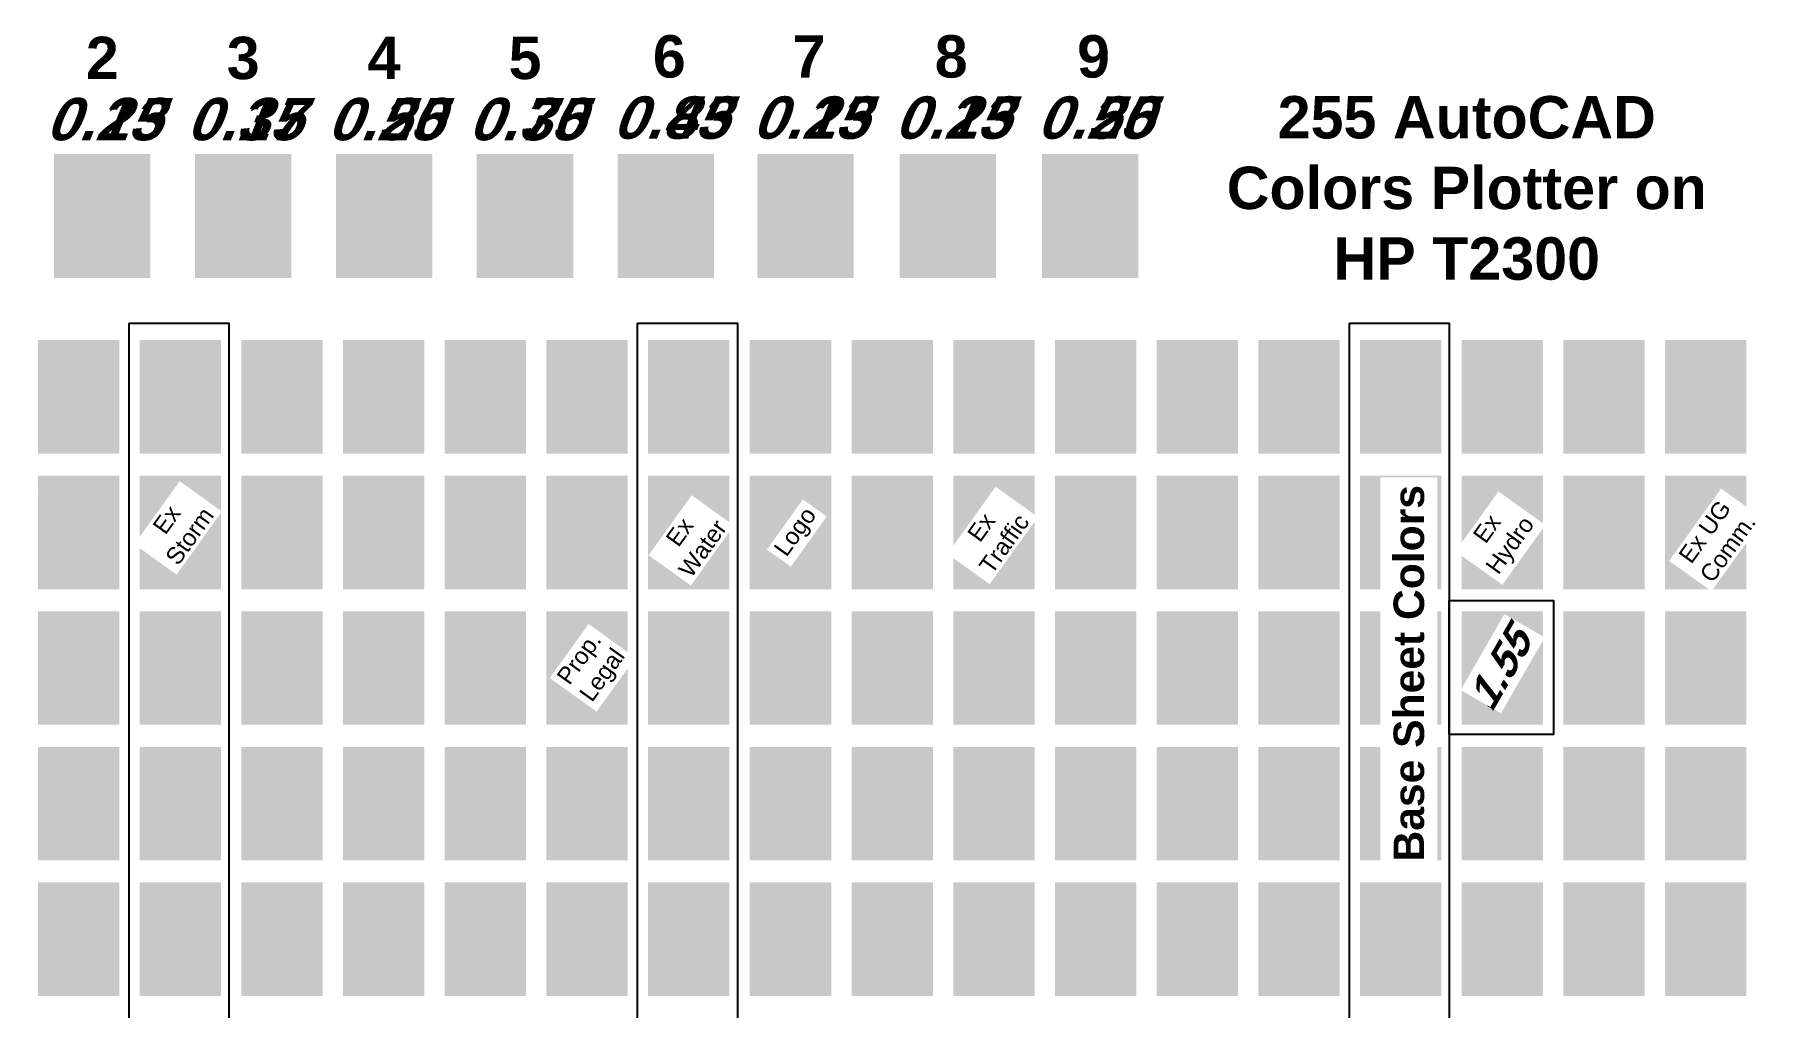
# Model space of a CAD drawing. Header units: inches. Extents: x -10 to 148, y -12 to 104.
# Drawn here: x 45.8 to 147.8, y 46.3 to 103.7 of the extents above; entities that cross this region are included whole.
import ezdxf
from ezdxf.enums import TextEntityAlignment as Align

# ---------------------------------------------------------------- set-up
doc = ezdxf.new("R2010")
doc.units = ezdxf.units.IN
doc.header["$MEASUREMENT"] = 0
for name, color, linetype in [('color blocks', 216, 'Continuous'), ('text', 216, 'Continuous'), ('text-half', 216, 'Continuous'), ('text2', 212, 'Continuous')]:
    doc.layers.add(name, color=color, linetype=linetype)
doc.styles.get("Standard").update_dxf_attribs({"font": 'arialbd.ttf'})
doc.styles.add('style2', font='arial.ttf', dxfattribs={"height": 1})

# ---------------------------------------------------------------- blocks, each defined once
blk = doc.blocks.new('SWATCH')
at = {"color": 0}
blk.add_solid([(0, 0), (0, 6.7), (4.8, 0), (4.8, 6.7)], dxfattribs=at)

msp = doc.modelspace()

# ---------------------------------------------------------------- linework, layer by layer
at = {"color": 214}
msp.add_lwpolyline([(129.27, 70.33), (135.41, 70.33), (135.41, 62.42), (129.27, 62.42)], close=True, dxfattribs=at)
at = {"layer": 'color blocks', "color": 2}
msp.add_solid([(46.95, 89.37), (46.95, 96.68), (52.64, 89.37), (52.64, 96.68)], dxfattribs=at)
at = {"layer": 'color blocks', "color": 3}
msp.add_solid([(55.27, 89.37), (55.27, 96.68), (60.95, 89.37), (60.95, 96.68)], dxfattribs=at)
at = {"layer": 'color blocks', "color": 4}
msp.add_solid([(63.58, 89.37), (63.58, 96.68), (69.27, 89.37), (69.27, 96.68)], dxfattribs=at)
at = {"layer": 'color blocks', "color": 5}
msp.add_solid([(71.89, 89.37), (71.89, 96.68), (77.58, 89.37), (77.58, 96.68)], dxfattribs=at)
at = {"layer": 'color blocks', "color": 6}
msp.add_solid([(80.2, 89.37), (80.2, 96.68), (85.89, 89.37), (85.89, 96.68)], dxfattribs=at)
at = {"layer": 'color blocks', "color": 7}
msp.add_solid([(88.45, 89.37), (88.45, 96.68), (94.13, 89.37), (94.13, 96.68)], dxfattribs=at)
at = {"layer": 'color blocks', "color": 8}
msp.add_solid([(96.84, 89.37), (96.84, 96.68), (102.53, 89.37), (102.53, 96.68)], dxfattribs=at)
at = {"layer": 'color blocks', "color": 9}
msp.add_solid([(105.24, 89.37), (105.24, 96.68), (110.93, 89.37), (110.93, 96.68)], dxfattribs=at)

# ---------------------------------------------------------------- block references
at = {"layer": 'color blocks', "color": 80}
msp.add_blockref('SWATCH', (46, 79), dxfattribs=at)
at = {"layer": 'color blocks', "color": 90}
msp.add_blockref('SWATCH', (52, 79), dxfattribs=at)
at = {"layer": 'color blocks', "color": 100}
msp.add_blockref('SWATCH', (58, 79), dxfattribs=at)
at = {"layer": 'color blocks', "color": 110}
msp.add_blockref('SWATCH', (64, 79), dxfattribs=at)
at = {"layer": 'color blocks', "color": 120}
msp.add_blockref('SWATCH', (70, 79), dxfattribs=at)
at = {"layer": 'color blocks', "color": 130}
msp.add_blockref('SWATCH', (76, 79), dxfattribs=at)
at = {"layer": 'color blocks', "color": 140}
msp.add_blockref('SWATCH', (82, 79), dxfattribs=at)
at = {"layer": 'color blocks', "color": 150}
msp.add_blockref('SWATCH', (88, 79), dxfattribs=at)
at = {"layer": 'color blocks', "color": 160}
msp.add_blockref('SWATCH', (94, 79), dxfattribs=at)
at = {"layer": 'color blocks', "color": 170}
msp.add_blockref('SWATCH', (100, 79), dxfattribs=at)
at = {"layer": 'color blocks', "color": 180}
msp.add_blockref('SWATCH', (106, 79), dxfattribs=at)
at = {"layer": 'color blocks', "color": 190}
msp.add_blockref('SWATCH', (112, 79), dxfattribs=at)
at = {"layer": 'color blocks', "color": 200}
msp.add_blockref('SWATCH', (118, 79), dxfattribs=at)
at = {"layer": 'color blocks', "color": 210}
msp.add_blockref('SWATCH', (124, 79), dxfattribs=at)
at = {"layer": 'color blocks', "color": 220}
msp.add_blockref('SWATCH', (130, 79), dxfattribs=at)
at = {"layer": 'color blocks', "color": 230}
msp.add_blockref('SWATCH', (136, 79), dxfattribs=at)
at = {"layer": 'color blocks', "color": 240}
msp.add_blockref('SWATCH', (142, 79), dxfattribs=at)
at = {"layer": 'color blocks', "color": 82}
msp.add_blockref('SWATCH', (46, 71), dxfattribs=at)
at = {"layer": 'color blocks', "color": 92}
msp.add_blockref('SWATCH', (52, 71), dxfattribs=at)
at = {"layer": 'color blocks', "color": 102}
msp.add_blockref('SWATCH', (58, 71), dxfattribs=at)
at = {"layer": 'color blocks', "color": 112}
msp.add_blockref('SWATCH', (64, 71), dxfattribs=at)
at = {"layer": 'color blocks', "color": 122}
msp.add_blockref('SWATCH', (70, 71), dxfattribs=at)
at = {"layer": 'color blocks', "color": 132}
msp.add_blockref('SWATCH', (76, 71), dxfattribs=at)
at = {"layer": 'color blocks', "color": 142}
msp.add_blockref('SWATCH', (82, 71), dxfattribs=at)
at = {"layer": 'color blocks', "color": 152}
msp.add_blockref('SWATCH', (88, 71), dxfattribs=at)
at = {"layer": 'color blocks', "color": 162}
msp.add_blockref('SWATCH', (94, 71), dxfattribs=at)
at = {"layer": 'color blocks', "color": 172}
msp.add_blockref('SWATCH', (100, 71), dxfattribs=at)
at = {"layer": 'color blocks', "color": 182}
msp.add_blockref('SWATCH', (106, 71), dxfattribs=at)
at = {"layer": 'color blocks', "color": 192}
msp.add_blockref('SWATCH', (112, 71), dxfattribs=at)
at = {"layer": 'color blocks', "color": 202}
msp.add_blockref('SWATCH', (118, 71), dxfattribs=at)
at = {"layer": 'color blocks', "color": 212}
msp.add_blockref('SWATCH', (124, 71), dxfattribs=at)
at = {"layer": 'color blocks', "color": 222}
msp.add_blockref('SWATCH', (130, 71), dxfattribs=at)
at = {"layer": 'color blocks', "color": 232}
msp.add_blockref('SWATCH', (136, 71), dxfattribs=at)
at = {"layer": 'color blocks', "color": 242}
msp.add_blockref('SWATCH', (142, 71), dxfattribs=at)
at = {"layer": 'color blocks', "color": 84}
msp.add_blockref('SWATCH', (46, 63), dxfattribs=at)
at = {"layer": 'color blocks', "color": 94}
msp.add_blockref('SWATCH', (52, 63), dxfattribs=at)
at = {"layer": 'color blocks', "color": 104}
msp.add_blockref('SWATCH', (58, 63), dxfattribs=at)
at = {"layer": 'color blocks', "color": 114}
msp.add_blockref('SWATCH', (64, 63), dxfattribs=at)
at = {"layer": 'color blocks', "color": 124}
msp.add_blockref('SWATCH', (70, 63), dxfattribs=at)
at = {"layer": 'color blocks', "color": 134}
msp.add_blockref('SWATCH', (76, 63), dxfattribs=at)
at = {"layer": 'color blocks', "color": 144}
msp.add_blockref('SWATCH', (82, 63), dxfattribs=at)
at = {"layer": 'color blocks', "color": 154}
msp.add_blockref('SWATCH', (88, 63), dxfattribs=at)
at = {"layer": 'color blocks', "color": 164}
msp.add_blockref('SWATCH', (94, 63), dxfattribs=at)
at = {"layer": 'color blocks', "color": 174}
msp.add_blockref('SWATCH', (100, 63), dxfattribs=at)
at = {"layer": 'color blocks', "color": 184}
msp.add_blockref('SWATCH', (106, 63), dxfattribs=at)
at = {"layer": 'color blocks', "color": 194}
msp.add_blockref('SWATCH', (112, 63), dxfattribs=at)
at = {"layer": 'color blocks', "color": 204}
msp.add_blockref('SWATCH', (118, 63), dxfattribs=at)
at = {"layer": 'color blocks', "color": 214}
msp.add_blockref('SWATCH', (124, 63), dxfattribs=at)
at = {"layer": 'color blocks', "color": 224}
msp.add_blockref('SWATCH', (130, 63), dxfattribs=at)
at = {"layer": 'color blocks', "color": 234}
msp.add_blockref('SWATCH', (136, 63), dxfattribs=at)
at = {"layer": 'color blocks', "color": 244}
msp.add_blockref('SWATCH', (142, 63), dxfattribs=at)
at = {"layer": 'color blocks', "color": 86}
msp.add_blockref('SWATCH', (46, 55), dxfattribs=at)
at = {"layer": 'color blocks', "color": 96}
msp.add_blockref('SWATCH', (52, 55), dxfattribs=at)
at = {"layer": 'color blocks', "color": 106}
msp.add_blockref('SWATCH', (58, 55), dxfattribs=at)
at = {"layer": 'color blocks', "color": 116}
msp.add_blockref('SWATCH', (64, 55), dxfattribs=at)
at = {"layer": 'color blocks', "color": 126}
msp.add_blockref('SWATCH', (70, 55), dxfattribs=at)
at = {"layer": 'color blocks', "color": 136}
msp.add_blockref('SWATCH', (76, 55), dxfattribs=at)
at = {"layer": 'color blocks', "color": 146}
msp.add_blockref('SWATCH', (82, 55), dxfattribs=at)
at = {"layer": 'color blocks', "color": 156}
msp.add_blockref('SWATCH', (88, 55), dxfattribs=at)
at = {"layer": 'color blocks', "color": 166}
msp.add_blockref('SWATCH', (94, 55), dxfattribs=at)
at = {"layer": 'color blocks', "color": 176}
msp.add_blockref('SWATCH', (100, 55), dxfattribs=at)
at = {"layer": 'color blocks', "color": 186}
msp.add_blockref('SWATCH', (106, 55), dxfattribs=at)
at = {"layer": 'color blocks', "color": 196}
msp.add_blockref('SWATCH', (112, 55), dxfattribs=at)
at = {"layer": 'color blocks', "color": 206}
msp.add_blockref('SWATCH', (118, 55), dxfattribs=at)
at = {"layer": 'color blocks', "color": 216}
msp.add_blockref('SWATCH', (124, 55), dxfattribs=at)
at = {"layer": 'color blocks', "color": 226}
msp.add_blockref('SWATCH', (130, 55), dxfattribs=at)
at = {"layer": 'color blocks', "color": 236}
msp.add_blockref('SWATCH', (136, 55), dxfattribs=at)
at = {"layer": 'color blocks', "color": 246}
msp.add_blockref('SWATCH', (142, 55), dxfattribs=at)
at = {"layer": 'color blocks', "color": 88}
msp.add_blockref('SWATCH', (46, 47), dxfattribs=at)
at = {"layer": 'color blocks', "color": 98}
msp.add_blockref('SWATCH', (52, 47), dxfattribs=at)
at = {"layer": 'color blocks', "color": 108}
msp.add_blockref('SWATCH', (58, 47), dxfattribs=at)
at = {"layer": 'color blocks', "color": 118}
msp.add_blockref('SWATCH', (64, 47), dxfattribs=at)
at = {"layer": 'color blocks', "color": 128}
msp.add_blockref('SWATCH', (70, 47), dxfattribs=at)
at = {"layer": 'color blocks', "color": 138}
msp.add_blockref('SWATCH', (76, 47), dxfattribs=at)
at = {"layer": 'color blocks', "color": 148}
msp.add_blockref('SWATCH', (82, 47), dxfattribs=at)
at = {"layer": 'color blocks', "color": 158}
msp.add_blockref('SWATCH', (88, 47), dxfattribs=at)
at = {"layer": 'color blocks', "color": 168}
msp.add_blockref('SWATCH', (94, 47), dxfattribs=at)
at = {"layer": 'color blocks', "color": 178}
msp.add_blockref('SWATCH', (100, 47), dxfattribs=at)
at = {"layer": 'color blocks', "color": 188}
msp.add_blockref('SWATCH', (106, 47), dxfattribs=at)
at = {"layer": 'color blocks', "color": 198}
msp.add_blockref('SWATCH', (112, 47), dxfattribs=at)
at = {"layer": 'color blocks', "color": 208}
msp.add_blockref('SWATCH', (118, 47), dxfattribs=at)
at = {"layer": 'color blocks', "color": 218}
msp.add_blockref('SWATCH', (124, 47), dxfattribs=at)
at = {"layer": 'color blocks', "color": 228}
msp.add_blockref('SWATCH', (130, 47), dxfattribs=at)
at = {"layer": 'color blocks', "color": 238}
msp.add_blockref('SWATCH', (136, 47), dxfattribs=at)
at = {"layer": 'color blocks', "color": 248}
msp.add_blockref('SWATCH', (142, 47), dxfattribs=at)

# ---------------------------------------------------------------- texts
at = {"layer": 'color blocks', "color": 7, "insert": (130.3, 100.1), "char_height": 2.5, "width": 29.8667, "attachment_point": 2}
msp.add_mtext('255 AutoCAD Colors Plotter on HP T2300', dxfattribs=at)
at = {"layer": 'text', "color": 7}
for s, p in [('2', (49.8, 101.1)), ('2', (49.8, 101.1)), ('3', (58.11, 101.1)), ('3', (58.11, 101.1)), ('4', (66.42, 101.1)), ('4', (66.42, 101.1)), ('5', (74.74, 101.1)), ('5', (74.74, 101.1)), ('6', (83.25, 101.19)), ('6', (83.25, 101.19)), ('7', (91.49, 101.19)), ('7', (91.49, 101.19)), ('8', (99.88, 101.19)), ('8', (99.88, 101.19)), ('9', (108.28, 101.19)), ('9', (108.28, 101.19))]:
    msp.add_text(s, height=2.5, dxfattribs=at).set_placement(p, align=Align.CENTER)
at = {"layer": 'text', "color": 7, "oblique": 22}
for s, p in [('0.25', (49.8, 97.49)), ('0.25', (49.8, 97.49)), ('0.35', (58.11, 97.49)), ('0.35', (58.11, 97.49)), ('0.50', (66.42, 97.49)), ('0.50', (66.42, 97.49)), ('0.70', (74.74, 97.49)), ('0.70', (74.74, 97.49)), ('0.85', (83.25, 97.58)), ('0.85', (83.25, 97.58)), ('0.25', (91.49, 97.58)), ('0.25', (91.49, 97.58)), ('0.25', (99.88, 97.58)), ('0.25', (99.88, 97.58)), ('0.50', (108.28, 97.58)), ('0.50', (108.28, 97.58))]:
    msp.add_text(s, height=2.5, dxfattribs=at).set_placement(p, align=Align.CENTER)
at = {"layer": 'text', "color": 7, "insert": (130.3, 100.1), "char_height": 2.5, "width": 29.8667, "attachment_point": 2}
msp.add_mtext('255 AutoCAD Colors Plotter on HP T2300', dxfattribs=at)
at = {"layer": 'text-half', "color": 7}
for s, p in [('2', (49.8, 101.1)), ('2', (49.8, 101.1)), ('3', (58.11, 101.1)), ('3', (58.11, 101.1)), ('4', (66.42, 101.1)), ('4', (66.42, 101.1)), ('5', (74.74, 101.1)), ('5', (74.74, 101.1)), ('6', (83.25, 101.19)), ('6', (83.25, 101.19)), ('7', (91.49, 101.19)), ('7', (91.49, 101.19)), ('8', (99.88, 101.19)), ('8', (99.88, 101.19)), ('9', (108.28, 101.19)), ('9', (108.28, 101.19))]:
    msp.add_text(s, height=2.5, dxfattribs=at).set_placement(p, align=Align.CENTER)
at = {"layer": 'text-half', "color": 7, "oblique": 22}
for s, p in [('0.13', (49.8, 97.49)), ('0.17', (58.11, 97.49)), ('0.25', (66.42, 97.49)), ('0.35', (74.74, 97.49)), ('0.43', (83.25, 97.58)), ('0.13', (91.49, 97.58)), ('0.13', (99.88, 97.58)), ('0.25', (108.28, 97.58))]:
    msp.add_text(s, height=2.5, dxfattribs=at).set_placement(p, align=Align.CENTER)
at = {"layer": 'text-half', "color": 7, "insert": (130.3, 100.1), "char_height": 2.5, "width": 29.8667, "attachment_point": 2}
msp.add_mtext('255 AutoCAD Colors Plotter on HP T2300', dxfattribs=at)

# ---------------------------------------------------------------- next in the draw order: wipeouts: each hides what was drawn before it
for points, layer in [([(128.57, 54.48), (128.57, 77.61), (125.19, 77.61), (125.19, 54.48)], 'color blocks'), ([(132.32, 63.68), (134.9, 68.16), (132.52, 69.53), (129.94, 65.05)], 'color blocks'), ([(41.37, 70.24), (46.04, 76.76), (43.28, 78.74), (38.61, 72.22)], 'text2'), ([(54.18, 71.86), (56.85, 75.59), (54.36, 77.38), (51.69, 73.65)], 'text2'), ([(84.52, 71.22), (87.06, 74.76), (84.57, 76.55), (82.03, 73.01)], 'text2'), ([(102.15, 71.3), (105, 75.26), (102.5, 77.05), (99.66, 73.08)], 'text2'), ([(132.4, 71.26), (134.93, 74.79), (132.17, 76.77), (129.63, 73.24)], 'text2'), ([(144.74, 70.88), (147.8, 75.15), (145.31, 76.94), (142.24, 72.67)], 'text2'), ([(90.42, 72.33), (92.54, 75.29), (91.13, 76.3), (89.01, 73.34)], 'text2'), ([(78.96, 63.78), (81.25, 66.96), (78.49, 68.95), (76.2, 65.76)], 'text2')]:
    msp.add_wipeout(points).dxf.layer = layer

# ---------------------------------------------------------------- next in the draw order: linework, layer by layer
at = {"color": 214}
for points in [[(51.38, 86.69), (57.27, 86.69), (57.27, 1.23), (51.38, 1.23)], [(81.38, 86.69), (87.27, 86.69), (87.27, 1.23), (81.38, 1.23)], [(123.38, 86.69), (129.27, 86.69), (129.27, 1.23), (123.38, 1.23)]]:
    msp.add_lwpolyline(points, close=True, dxfattribs=at)

# ---------------------------------------------------------------- next in the draw order: texts
at = {"layer": 'color blocks', "color": 7}
msp.add_text('Base Sheet Colors', height=1.8, rotation=90, dxfattribs=at).set_placement((127.78, 66.04), align=Align.CENTER)
at = {"layer": 'color blocks', "color": 7, "oblique": 22}
msp.add_text('3.10', height=1.8, rotation=60.0561, dxfattribs=at).set_placement((133, 65.8), align=Align.CENTER)
at = {"layer": 'text2', "char_height": 1, "width": 5.0896, "attachment_point": 5, "rotation": 54.3427, "style": 'style2'}
for s, insert in [('Ex Storm', (54.27, 74.62)), ('Logo', (90.78, 74.32)), ('Ex UG Comm.', (145.02, 73.91)), ('Ex Water', (84.54, 73.89)), ('Ex Traffic', (102.33, 74.17)), ('Ex Hydro', (132.28, 74.01)), ('Prop. Legal', (78.72, 66.36))]:
    msp.add_mtext(s, dxfattribs=dict(at, insert=insert))

# ---------------------------------------------------------------- next in the draw order: wipeouts: each hides what was drawn before it
msp.add_wipeout([(132.32, 63.68), (134.9, 68.16), (132.52, 69.53), (129.94, 65.05)]).dxf.layer = 'text-half'

# ---------------------------------------------------------------- next in the draw order: texts
at = {"layer": 'text-half', "color": 7, "oblique": 22}
msp.add_text('1.55', height=1.8, rotation=60.0561, dxfattribs=at).set_placement((133, 65.8), align=Align.CENTER)

doc.saveas('drawing.dxf')
